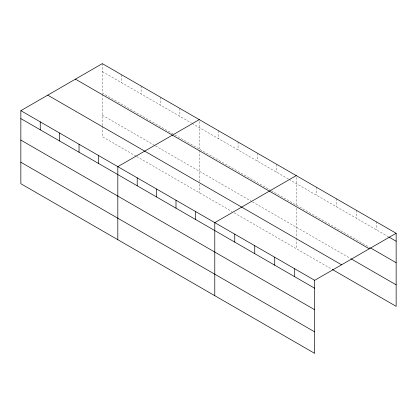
<?xml version="1.0" encoding="UTF-8"?>
<svg xmlns="http://www.w3.org/2000/svg" width="417" height="417" viewBox="0 0 417 417"><rect width="100%" height="100%" fill="white"/><g stroke="black" fill="none" stroke-linecap="round" stroke-linejoin="round"><path stroke-width="0.31" stroke-dasharray="2.08 1.56" d="M102.316 63.634L102.316 93.064L174.348 134.649M199.279 149.046L199.279 119.616M296.247 205.028L296.247 175.599M102.316 71.578L191.523 123.083M192.075 123.401L288.491 179.065M289.044 179.383L388.378 236.736M174.9 134.972L270.758 190.314M271.311 190.632L370.061 247.646M102.316 115.201L154.952 145.59M155.51 145.914L251.92 201.573M252.473 201.896L350.64 258.571M136.114 156.203L102.316 136.687L102.316 126.268M136.667 156.521L231.972 211.544M234.187 212.821L331.765 269.158M376.17 221.745L376.17 229.689M356.191 210.21L356.191 218.154M336.206 198.674L336.206 206.613M316.227 187.139L316.227 195.078M296.247 208.286L296.247 237.586M296.247 238.232L296.247 248.652M276.852 164.402L276.852 172.346M257.461 153.206L257.461 161.15M238.065 142.009L238.065 149.953M218.675 130.813L218.675 138.757M199.279 150.349L199.279 181.598M199.279 184.205L199.279 192.67M179.889 108.42L179.889 116.364M160.493 97.224L160.493 105.167M141.102 86.027L141.102 93.971M121.707 74.831L121.707 82.775M102.316 94.367L102.316 125.616"/><path stroke-width="0.63" d="M314.684 309.742L314.684 280.313L20.85 110.667L20.85 183.72L314.684 353.366L314.684 309.742L20.85 140.096M332.323 269.481L396.15 306.333L396.15 233.28L102.316 63.634L20.85 110.667M199.279 119.616L117.818 166.654L117.818 239.702M296.247 175.599L214.781 222.636L214.781 295.684M314.684 280.313L396.15 233.28M388.936 237.059L396.15 241.224M370.619 247.969L396.15 262.71M75.43 79.157L369.269 248.803M351.192 258.889L396.15 284.847M47.731 95.149L341.57 264.795M20.85 118.61L314.684 288.256M20.85 162.234L314.684 331.88M294.704 268.777L294.704 276.721M274.725 257.242L274.725 265.186M254.745 245.707L254.745 253.651M234.761 234.172L234.761 242.11M195.391 211.44L195.391 219.378M175.995 200.243L175.995 208.182M156.604 189.047L156.604 196.986M137.209 177.85L137.209 185.789M98.422 155.458L98.422 163.396M79.032 144.261L79.032 152.2M59.636 133.059L59.636 141.003M40.246 121.863L40.246 129.807"/></g></svg>
